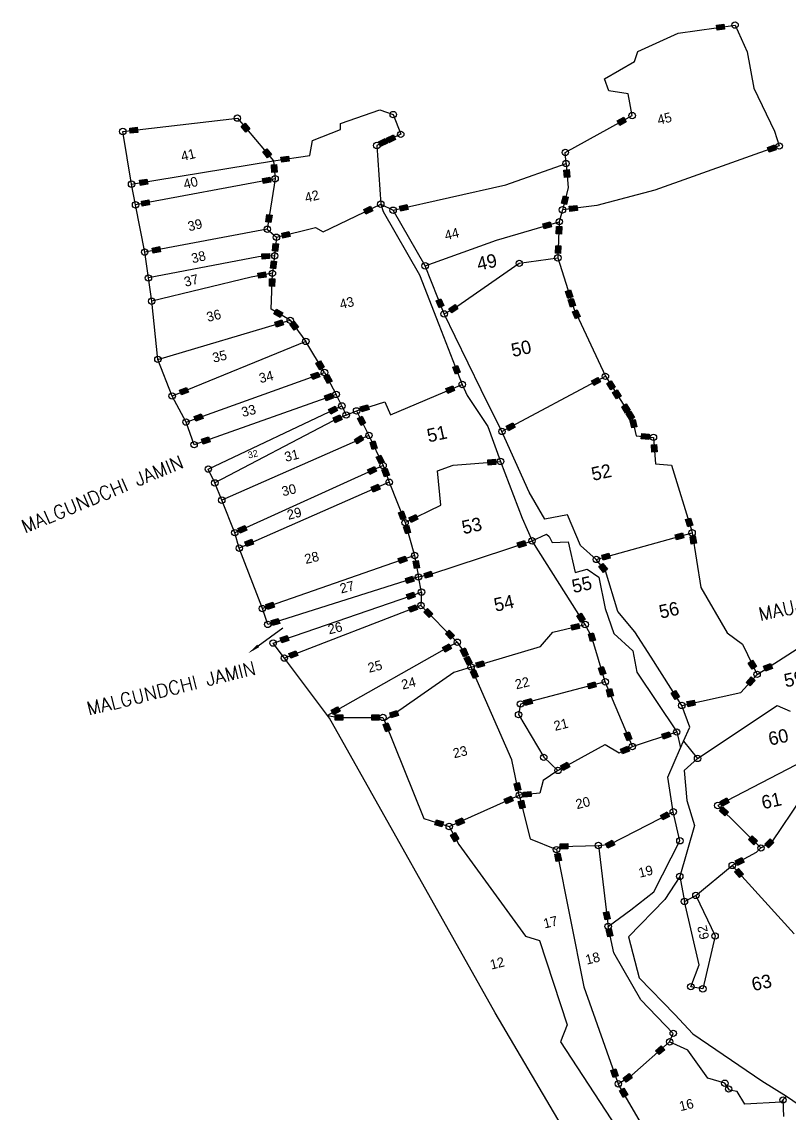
# Model space of a CAD drawing. Header units: metres. Extents: x 314810 to 316133, y 1897088 to 1898823.
# Drawn here: x 314810 to 315553, y 1897766 to 1898823 of the extents above; entities that cross this region are included whole.
import ezdxf

# ---------------------------------------------------------------- set-up
doc = ezdxf.new("R2010")
doc.units = ezdxf.units.M
for name, color, linetype in [('POLY_PARCEL', 6, 'Continuous'), ('POLY_ROAD', 30, 'Continuous'), ('TEXT_MAPOUT', 7, 'Continuous'), ('TEXT_PARCEL', 7, 'Continuous'), ('V_BOUND_LINE', 7, 'Continuous')]:
    doc.layers.add(name, color=color, linetype=linetype)
doc.styles.get("Standard").update_dxf_attribs({"font": 'simplex.shx'})
doc.styles.add('TEXT_MAP', font='KRDEV050.TTF')

msp = doc.modelspace()

# ---------------------------------------------------------------- hatches: boundary and pattern name
for points in [[(315490.3, 1898815.7), (315489.7, 1898820.6), (315482.5, 1898819.6), (315483.2, 1898814.7)], [(315395.2, 1898725.9), (315392.8, 1898730.3), (315386.4, 1898726.8), (315388.9, 1898722.4)], [(314922.4, 1898715.7), (314921.8, 1898720.7), (314914.6, 1898719.8), (314915.2, 1898714.8)], [(315027, 1898715.9), (315030.9, 1898719.1), (315026.2, 1898724.7), (315022.4, 1898721.4)], [(315164.1, 1898705.1), (315162, 1898709.6), (315155.4, 1898706.6), (315157.5, 1898702)], [(315171.9, 1898708.7), (315169.8, 1898713.2), (315163.2, 1898710.2), (315165.3, 1898705.6)], [(315048, 1898691.1), (315051.8, 1898694.4), (315047.2, 1898699.9), (315043.3, 1898696.7)], [(315540.3, 1898698.8), (315538.6, 1898703.5), (315531.8, 1898701.1), (315533.5, 1898696.4)], [(315056.7, 1898684.5), (315051.7, 1898684.1), (315052.3, 1898676.9), (315057.3, 1898677.3)], [(315068.9, 1898687.7), (315068.2, 1898692.7), (315061, 1898691.6), (315061.7, 1898686.7)], [(315335.5, 1898672), (315340.5, 1898672.4), (315339.9, 1898679.7), (315334.9, 1898679.2)], [(314932.1, 1898665.6), (314931.3, 1898670.5), (314924.1, 1898669.4), (314924.9, 1898664.4)], [(315051.1, 1898667.4), (315050.2, 1898672.4), (315043.1, 1898671), (315044, 1898666.1)], [(315339.1, 1898653), (315334.3, 1898654.2), (315332.5, 1898647.2), (315337.3, 1898645.9)], [(314933.9, 1898645.5), (314933, 1898650.5), (314925.9, 1898649.1), (314926.8, 1898644.2)], [(315149.8, 1898639.6), (315147.6, 1898644.2), (315141.1, 1898641), (315143.2, 1898636.5)], [(315184, 1898641), (315182.9, 1898645.9), (315175.8, 1898644.3), (315176.9, 1898639.4)], [(315347.9, 1898640), (315347.3, 1898645), (315340.1, 1898644.1), (315340.7, 1898639.1)], [(315046.3, 1898629), (315051.3, 1898628.3), (315052.4, 1898635.4), (315047.4, 1898636.2)], [(315322.9, 1898624.3), (315321.4, 1898629.1), (315314.5, 1898627.1), (315315.9, 1898622.3)], [(315332.7, 1898624.4), (315327.7, 1898624.6), (315327.4, 1898617.3), (315332.4, 1898617.1)], [(315070, 1898614.9), (315068.7, 1898619.8), (315061.7, 1898618), (315062.9, 1898613.1)], [(314944.5, 1898600.1), (314943.6, 1898605.1), (314936.5, 1898603.7), (314937.4, 1898598.8)], [(315052.8, 1898600.9), (315057.8, 1898600.4), (315058.5, 1898607.7), (315053.5, 1898608.1)], [(315332, 1898605.7), (315327, 1898605.9), (315326.7, 1898598.6), (315331.7, 1898598.4)], [(315050, 1898593.4), (315049.8, 1898598.4), (315042.5, 1898598), (315042.8, 1898593)], [(315050.8, 1898584.1), (315055.8, 1898583.5), (315056.7, 1898590.7), (315051.7, 1898591.3)], [(315046.6, 1898575.6), (315045.8, 1898580.5), (315038.6, 1898579.3), (315039.5, 1898574.4)], [(315055, 1898573.8), (315050, 1898574), (315049.8, 1898566.8), (315054.8, 1898566.6)], [(315338.7, 1898554.8), (315343.5, 1898556.3), (315341.3, 1898563.2), (315336.5, 1898561.7)], [(315214.1, 1898545.9), (315218.7, 1898547.9), (315215.8, 1898554.5), (315211.2, 1898552.5)], [(315232.3, 1898544.9), (315229.5, 1898549), (315223.5, 1898544.9), (315226.3, 1898540.8)], [(315343.9, 1898554.9), (315339.1, 1898553.4), (315341.3, 1898546.5), (315346.1, 1898548)], [(315060.3, 1898536.4), (315062.8, 1898540.8), (315056.6, 1898544.4), (315054, 1898540.1)], [(315346.2, 1898535.3), (315350.7, 1898537.4), (315347.7, 1898544), (315343.1, 1898541.8)], [(315063.6, 1898529.4), (315062, 1898534.1), (315055.2, 1898531.8), (315056.8, 1898527)], [(315073.9, 1898524.2), (315077.9, 1898527.2), (315073.6, 1898533), (315069.6, 1898530)], [(315098.5, 1898485.8), (315102.9, 1898488.3), (315099.3, 1898494.6), (315094.9, 1898492.1)], [(315098.5, 1898478.9), (315096.8, 1898483.6), (315090, 1898481.2), (315091.7, 1898476.4)], [(315230, 1898481.5), (315234.6, 1898483.4), (315232, 1898490.1), (315227.3, 1898488.3)], [(315106, 1898472.5), (315110.4, 1898474.9), (315107, 1898481.3), (315102.5, 1898478.9)], [(315370.2, 1898474.1), (315367.8, 1898478.5), (315361.4, 1898475.1), (315363.8, 1898470.6)], [(315380.3, 1898466.4), (315384.5, 1898469.1), (315380.6, 1898475.2), (315376.4, 1898472.6)], [(314971.4, 1898464.2), (314969.5, 1898468.8), (314962.8, 1898466.1), (314964.7, 1898461.4)], [(315111.6, 1898458.4), (315109.9, 1898463.1), (315103, 1898460.7), (315104.7, 1898455.9)], [(315229.1, 1898465.8), (315227.2, 1898470.4), (315220.5, 1898467.6), (315222.4, 1898462.9)], [(315385.9, 1898457.6), (315390.2, 1898460.3), (315386.3, 1898466.4), (315382, 1898463.7)], [(315146.3, 1898447.2), (315144.8, 1898452), (315137.8, 1898449.8), (315139.4, 1898445)], [(315394.6, 1898443.9), (315398.9, 1898446.6), (315395, 1898452.7), (315390.8, 1898450)], [(314977, 1898440.7), (314978.7, 1898436), (314985.6, 1898438.5), (314983.9, 1898443.2)], [(315115.8, 1898446.3), (315113.5, 1898450.7), (315107, 1898447.4), (315109.4, 1898442.9)], [(315120.1, 1898437.6), (315118.1, 1898442.2), (315111.5, 1898439.2), (315113.5, 1898434.6)], [(315139.7, 1898440.8), (315135.2, 1898438.5), (315138.5, 1898432), (315142.9, 1898434.3)], [(315399, 1898437), (315403.3, 1898439.7), (315399.4, 1898445.8), (315395.2, 1898443.1)], [(315287.6, 1898430.1), (315285.3, 1898434.5), (315278.9, 1898431.1), (315281.2, 1898426.7)], [(315400.5, 1898429.5), (315405.4, 1898430.7), (315403.7, 1898437.7), (315398.9, 1898436.5)], [(314992.6, 1898416.2), (314990.9, 1898420.9), (314984.1, 1898418.5), (314985.7, 1898413.7)], [(315140.9, 1898417.9), (315138.2, 1898422.1), (315132.1, 1898418.2), (315134.8, 1898414)], [(315417, 1898418.4), (315417.4, 1898423.4), (315410.2, 1898424), (315409.7, 1898419)], [(315149.4, 1898408.5), (315154.2, 1898409.9), (315152, 1898416.9), (315147.2, 1898415.4)], [(315420.1, 1898405.9), (315425.1, 1898406.3), (315424.5, 1898413.5), (315419.5, 1898413.1)], [(315156.3, 1898394.6), (315160.9, 1898396.7), (315157.8, 1898403.3), (315153.3, 1898401.2)], [(315268.9, 1898394.2), (315268.5, 1898399.2), (315261.3, 1898398.7), (315261.7, 1898393.6)], [(315153.5, 1898387.5), (315151.4, 1898392.1), (315144.8, 1898389.1), (315146.9, 1898384.5)], [(315161.2, 1898382), (315165.9, 1898383.7), (315163.4, 1898390.5), (315158.7, 1898388.8)], [(315157, 1898370.3), (315155, 1898374.9), (315148.4, 1898372), (315150.4, 1898367.4)], [(315177.4, 1898340.5), (315182, 1898342.3), (315179.4, 1898349.1), (315174.7, 1898347.3)], [(315184.9, 1898342.5), (315187.1, 1898337.9), (315193.6, 1898341.1), (315191.5, 1898345.6)], [(315028.1, 1898330.6), (315026, 1898335.2), (315019.4, 1898332.2), (315021.5, 1898327.6)], [(315181.7, 1898327), (315186.5, 1898328.4), (315184.4, 1898335.3), (315179.6, 1898333.9)], [(315454.7, 1898333.9), (315459.5, 1898335.4), (315457.4, 1898342.3), (315452.6, 1898340.8)], [(315450.8, 1898323), (315449.5, 1898327.9), (315442.5, 1898325.9), (315443.8, 1898321.1)], [(315458.1, 1898317), (315463.1, 1898317.8), (315461.9, 1898325), (315457, 1898324.2)], [(315034.5, 1898317.1), (315032.8, 1898321.8), (315026, 1898319.3), (315027.7, 1898314.6)], [(315298.2, 1898315.7), (315296.6, 1898320.4), (315289.7, 1898318.2), (315291.3, 1898313.4)], [(315183, 1898300.8), (315181.3, 1898305.5), (315174.5, 1898303.1), (315176.1, 1898298.4)], [(315379.7, 1898303.4), (315378.4, 1898308.2), (315371.4, 1898306.3), (315372.7, 1898301.5)], [(315190.1, 1898293.3), (315195.1, 1898294.2), (315193.8, 1898301.3), (315188.8, 1898300.4)], [(315372.5, 1898298.4), (315368.6, 1898295.2), (315373.2, 1898289.6), (315377.1, 1898292.7)], [(315189.8, 1898281.2), (315188.3, 1898286), (315181.4, 1898283.8), (315182.9, 1898279)], [(315207.8, 1898286), (315206.4, 1898290.8), (315199.5, 1898288.7), (315200.9, 1898283.9)], [(315190.9, 1898265.9), (315189.3, 1898270.6), (315182.5, 1898268.3), (315184.1, 1898263.5)], [(315054.9, 1898256.1), (315053.2, 1898260.9), (315046.4, 1898258.5), (315048, 1898253.7)], [(315193.1, 1898253.6), (315191.3, 1898258.3), (315184.5, 1898255.7), (315186.3, 1898251)], [(315204.5, 1898246), (315208, 1898249.6), (315202.9, 1898254.7), (315199.4, 1898251.2)], [(315059.8, 1898240.3), (315058.3, 1898245.1), (315051.4, 1898242.9), (315052.9, 1898238.1)], [(315341.8, 1898238.6), (315343, 1898233.7), (315350.1, 1898235.4), (315348.9, 1898240.3)], [(315351.1, 1898241.3), (315355.3, 1898244), (315351.4, 1898250.1), (315347.2, 1898247.5)], [(315225.2, 1898225), (315228.8, 1898228.6), (315223.7, 1898233.7), (315220.1, 1898230.2)], [(315360.6, 1898222.7), (315365.4, 1898224.1), (315363.3, 1898231.1), (315358.5, 1898229.7)], [(315068.7, 1898223.8), (315067, 1898228.6), (315060.2, 1898226.2), (315061.8, 1898221.5)], [(315226.2, 1898216), (315223.7, 1898220.4), (315217.4, 1898216.8), (315219.9, 1898212.4)], [(315077.3, 1898209.1), (315075.5, 1898213.7), (315068.7, 1898211.1), (315070.5, 1898206.5)], [(315237.7, 1898207.8), (315242.2, 1898209.9), (315239.2, 1898216.5), (315234.6, 1898214.4)], [(315241.4, 1898199.9), (315245.9, 1898202), (315242.8, 1898208.6), (315238.3, 1898206.5)], [(315258, 1898199.2), (315256.6, 1898204.1), (315249.6, 1898202), (315251.1, 1898197.2)], [(315370.6, 1898190), (315375.3, 1898191.7), (315372.9, 1898198.6), (315368.2, 1898196.9)], [(315517.2, 1898195.8), (315521.4, 1898198.5), (315517.5, 1898204.6), (315513.2, 1898201.9)], [(315536.7, 1898196.7), (315534.9, 1898201.4), (315528.1, 1898198.7), (315530, 1898194)], [(315247.2, 1898186.9), (315251.8, 1898188.9), (315248.9, 1898195.5), (315244.3, 1898193.5)], [(315520, 1898185.1), (315516.2, 1898188.5), (315511.4, 1898183.1), (315515.1, 1898179.7)], [(315357.9, 1898181.8), (315359.1, 1898176.9), (315366.2, 1898178.8), (315364.9, 1898183.6)], [(315381, 1898177.1), (315376.1, 1898175.9), (315377.8, 1898168.9), (315382.7, 1898170)], [(315296.1, 1898165.6), (315297.4, 1898160.8), (315304.4, 1898162.6), (315303.1, 1898167.5)], [(315442.4, 1898166.5), (315446.6, 1898169.2), (315442.7, 1898175.3), (315438.5, 1898172.6)], [(315453.9, 1898164.5), (315455, 1898159.6), (315462, 1898161.1), (315461, 1898166)], [(315118.3, 1898155.2), (315115.8, 1898159.6), (315109.5, 1898156.1), (315111.9, 1898151.7)], [(315166.4, 1898153.8), (315167.8, 1898148.9), (315174.7, 1898151), (315173.3, 1898155.8)], [(315120.8, 1898146.7), (315120.8, 1898151.7), (315113.5, 1898151.7), (315113.5, 1898146.7)], [(315156, 1898146.7), (315156, 1898151.7), (315148.8, 1898151.7), (315148.8, 1898146.7)], [(315162.6, 1898135.4), (315167.2, 1898137.3), (315164.5, 1898144), (315159.8, 1898142.2)], [(315396, 1898126.7), (315400.6, 1898128.6), (315397.9, 1898135.3), (315393.3, 1898133.5)], [(315438.2, 1898130.6), (315436.6, 1898135.3), (315429.7, 1898133.1), (315431.3, 1898128.3)], [(315398.4, 1898116.6), (315396.5, 1898121.3), (315389.7, 1898118.5), (315391.6, 1898113.9)], [(315340.5, 1898101.4), (315338.1, 1898105.8), (315331.7, 1898102.3), (315334.2, 1898097.9)], [(315288.4, 1898078), (315293.3, 1898079.1), (315291.7, 1898086.1), (315286.8, 1898085)], [(315285.8, 1898068.6), (315283.7, 1898073.1), (315277.1, 1898070.2), (315279.1, 1898065.6)], [(315303.3, 1898072.6), (315302.8, 1898077.6), (315295.6, 1898076.9), (315296.1, 1898071.9)], [(315494.8, 1898066.8), (315492.5, 1898071.2), (315486.1, 1898067.9), (315488.4, 1898063.4)], [(315292.4, 1898060.8), (315297.3, 1898062), (315295.6, 1898069), (315290.7, 1898067.8)], [(315490.5, 1898053.8), (315494, 1898057.4), (315488.8, 1898062.5), (315485.3, 1898058.9)], [(315216.8, 1898043.2), (315218.3, 1898048), (315211.4, 1898050.1), (315209.9, 1898045.3)], [(315238.5, 1898047.3), (315236.4, 1898051.9), (315229.8, 1898049), (315231.9, 1898044.4)], [(315437.2, 1898053.3), (315434.9, 1898057.7), (315428.4, 1898054.4), (315430.7, 1898049.9)], [(315229, 1898028.9), (315233.3, 1898031.6), (315229.5, 1898037.8), (315225.2, 1898035.1)], [(315384, 1898025.8), (315381.7, 1898030.3), (315375.2, 1898026.9), (315377.5, 1898022.5)], [(315518.8, 1898026), (315522.3, 1898029.6), (315517.1, 1898034.7), (315513.6, 1898031.1)], [(315538, 1898028.2), (315534.4, 1898031.7), (315529.3, 1898026.5), (315532.9, 1898023)], [(315338.7, 1898022), (315338.6, 1898027), (315331.3, 1898026.8), (315331.5, 1898021.8)], [(315327.4, 1898009.8), (315332.4, 1898010.7), (315331, 1898017.8), (315326, 1898016.9)], [(315509.2, 1898009.2), (315506.9, 1898013.6), (315500.5, 1898010.2), (315502.8, 1898005.7)], [(315504.9, 1897994.2), (315508.7, 1897997.6), (315503.8, 1898003), (315500.1, 1897999.6)], [(315374.8, 1897953.1), (315379.7, 1897954.2), (315378.1, 1897961.2), (315373.2, 1897960.2)], [(315377.4, 1897936.7), (315382.3, 1897937.8), (315380.7, 1897944.9), (315375.8, 1897943.8)], [(315423.6, 1897826.5), (315427, 1897822.7), (315432.4, 1897827.5), (315429.1, 1897831.3)], [(315382.6, 1897800.6), (315387.3, 1897802.2), (315385.1, 1897809.1), (315380.3, 1897807.5)], [(315400.9, 1897800.4), (315397.9, 1897804.4), (315392.1, 1897800), (315395.2, 1897796)], [(315392.9, 1897790.1), (315388.6, 1897787.6), (315392.2, 1897781.3), (315396.6, 1897783.8)]]:
    msp.add_hatch(color=256).paths.add_polyline_path(points)

# ---------------------------------------------------------------- linework, layer by layer
msp.add_line((315039, 1898218.4), (315062.8, 1898236))
for points in [[(315482.5, 1898819.6), (315489.7, 1898820.6), (315490.3, 1898815.7), (315483.2, 1898814.7)], [(315386.4, 1898726.8), (315392.8, 1898730.3), (315395.2, 1898725.9), (315388.9, 1898722.4)], [(314914.6, 1898719.8), (314921.8, 1898720.7), (314922.4, 1898715.7), (314915.2, 1898714.8)], [(315026.2, 1898724.7), (315030.9, 1898719.1), (315027, 1898715.9), (315022.4, 1898721.4)], [(315155.4, 1898706.6), (315162, 1898709.6), (315164.1, 1898705.1), (315157.5, 1898702)], [(315163.2, 1898710.2), (315169.8, 1898713.2), (315171.9, 1898708.7), (315165.3, 1898705.6)], [(315047.2, 1898699.9), (315051.8, 1898694.4), (315048, 1898691.1), (315043.3, 1898696.7)], [(315531.8, 1898701.1), (315538.6, 1898703.5), (315540.3, 1898698.8), (315533.5, 1898696.4)], [(315052.3, 1898676.9), (315051.7, 1898684.1), (315056.7, 1898684.5), (315057.3, 1898677.3)], [(315061, 1898691.6), (315068.2, 1898692.7), (315068.9, 1898687.7), (315061.7, 1898686.7)], [(315339.9, 1898679.7), (315340.5, 1898672.4), (315335.5, 1898672), (315334.9, 1898679.2)], [(314924.1, 1898669.4), (314931.3, 1898670.5), (314932.1, 1898665.6), (314924.9, 1898664.4)], [(315043.1, 1898671), (315050.2, 1898672.4), (315051.1, 1898667.4), (315044, 1898666.1)], [(315332.5, 1898647.2), (315334.3, 1898654.2), (315339.1, 1898653), (315337.3, 1898645.9)], [(314925.9, 1898649.1), (314933, 1898650.5), (314933.9, 1898645.5), (314926.8, 1898644.2)], [(315141.1, 1898641), (315147.6, 1898644.2), (315149.8, 1898639.6), (315143.2, 1898636.5)], [(315175.8, 1898644.3), (315182.9, 1898645.9), (315184, 1898641), (315176.9, 1898639.4)], [(315340.1, 1898644.1), (315347.3, 1898645), (315347.9, 1898640), (315340.7, 1898639.1)], [(315052.4, 1898635.4), (315051.3, 1898628.3), (315046.3, 1898629), (315047.4, 1898636.2)], [(315314.5, 1898627.1), (315321.4, 1898629.1), (315322.9, 1898624.3), (315315.9, 1898622.3)], [(315327.4, 1898617.3), (315327.7, 1898624.6), (315332.7, 1898624.4), (315332.4, 1898617.1)], [(315061.7, 1898618), (315068.7, 1898619.8), (315070, 1898614.9), (315062.9, 1898613.1)], [(314936.5, 1898603.7), (314943.6, 1898605.1), (314944.5, 1898600.1), (314937.4, 1898598.8)], [(315058.5, 1898607.7), (315057.8, 1898600.4), (315052.8, 1898600.9), (315053.5, 1898608.1)], [(315326.7, 1898598.6), (315327, 1898605.9), (315332, 1898605.7), (315331.7, 1898598.4)], [(315042.5, 1898598), (315049.8, 1898598.4), (315050, 1898593.4), (315042.8, 1898593)], [(315056.7, 1898590.7), (315055.8, 1898583.5), (315050.8, 1898584.1), (315051.7, 1898591.3)], [(315038.6, 1898579.3), (315045.8, 1898580.5), (315046.6, 1898575.6), (315039.5, 1898574.4)], [(315049.8, 1898566.8), (315050, 1898574), (315055, 1898573.8), (315054.8, 1898566.6)], [(315341.3, 1898563.2), (315343.5, 1898556.3), (315338.7, 1898554.8), (315336.5, 1898561.7)], [(315215.8, 1898554.5), (315218.7, 1898547.9), (315214.1, 1898545.9), (315211.2, 1898552.5)], [(315223.5, 1898544.9), (315229.5, 1898549), (315232.3, 1898544.9), (315226.3, 1898540.8)], [(315341.3, 1898546.5), (315339.1, 1898553.4), (315343.9, 1898554.9), (315346.1, 1898548)], [(315056.6, 1898544.4), (315062.8, 1898540.8), (315060.3, 1898536.4), (315054, 1898540.1)], [(315347.7, 1898544), (315350.7, 1898537.4), (315346.2, 1898535.3), (315343.1, 1898541.8)], [(315055.2, 1898531.8), (315062, 1898534.1), (315063.6, 1898529.4), (315056.8, 1898527)], [(315073.6, 1898533), (315077.9, 1898527.2), (315073.9, 1898524.2), (315069.6, 1898530)], [(315099.3, 1898494.6), (315102.9, 1898488.3), (315098.5, 1898485.8), (315094.9, 1898492.1)], [(315090, 1898481.2), (315096.8, 1898483.6), (315098.5, 1898478.9), (315091.7, 1898476.4)], [(315232, 1898490.1), (315234.6, 1898483.4), (315230, 1898481.5), (315227.3, 1898488.3)], [(315107, 1898481.3), (315110.4, 1898474.9), (315106, 1898472.5), (315102.5, 1898478.9)], [(315361.4, 1898475.1), (315367.8, 1898478.5), (315370.2, 1898474.1), (315363.8, 1898470.6)], [(315380.6, 1898475.2), (315384.5, 1898469.1), (315380.3, 1898466.4), (315376.4, 1898472.6)], [(314962.8, 1898466.1), (314969.5, 1898468.8), (314971.4, 1898464.2), (314964.7, 1898461.4)], [(315103, 1898460.7), (315109.9, 1898463.1), (315111.6, 1898458.4), (315104.7, 1898455.9)], [(315220.5, 1898467.6), (315227.2, 1898470.4), (315229.1, 1898465.8), (315222.4, 1898462.9)], [(315386.3, 1898466.4), (315390.2, 1898460.3), (315385.9, 1898457.6), (315382, 1898463.7)], [(315137.8, 1898449.8), (315144.8, 1898452), (315146.3, 1898447.2), (315139.4, 1898445)], [(315395, 1898452.7), (315398.9, 1898446.6), (315394.6, 1898443.9), (315390.8, 1898450)], [(314985.6, 1898438.5), (314978.7, 1898436), (314977, 1898440.7), (314983.9, 1898443.2)], [(315107, 1898447.4), (315113.5, 1898450.7), (315115.8, 1898446.3), (315109.4, 1898442.9)], [(315111.5, 1898439.2), (315118.1, 1898442.2), (315120.1, 1898437.6), (315113.5, 1898434.6)], [(315138.5, 1898432), (315135.2, 1898438.5), (315139.7, 1898440.8), (315142.9, 1898434.3)], [(315399.4, 1898445.8), (315403.3, 1898439.7), (315399, 1898437), (315395.2, 1898443.1)], [(315278.9, 1898431.1), (315285.3, 1898434.5), (315287.6, 1898430.1), (315281.2, 1898426.7)], [(315403.7, 1898437.7), (315405.4, 1898430.7), (315400.5, 1898429.5), (315398.9, 1898436.5)], [(314984.1, 1898418.5), (314990.9, 1898420.9), (314992.6, 1898416.2), (314985.7, 1898413.7)], [(315132.1, 1898418.2), (315138.2, 1898422.1), (315140.9, 1898417.9), (315134.8, 1898414)], [(315410.2, 1898424), (315417.4, 1898423.4), (315417, 1898418.4), (315409.7, 1898419)], [(315152, 1898416.9), (315154.2, 1898409.9), (315149.4, 1898408.5), (315147.2, 1898415.4)], [(315424.5, 1898413.5), (315425.1, 1898406.3), (315420.1, 1898405.9), (315419.5, 1898413.1)], [(315157.8, 1898403.3), (315160.9, 1898396.7), (315156.3, 1898394.6), (315153.3, 1898401.2)], [(315261.3, 1898398.7), (315268.5, 1898399.2), (315268.9, 1898394.2), (315261.7, 1898393.6)], [(315144.8, 1898389.1), (315151.4, 1898392.1), (315153.5, 1898387.5), (315146.9, 1898384.5)], [(315163.4, 1898390.5), (315165.9, 1898383.7), (315161.2, 1898382), (315158.7, 1898388.8)], [(315148.4, 1898372), (315155, 1898374.9), (315157, 1898370.3), (315150.4, 1898367.4)], [(315179.4, 1898349.1), (315182, 1898342.3), (315177.4, 1898340.5), (315174.7, 1898347.3)], [(315193.6, 1898341.1), (315187.1, 1898337.9), (315184.9, 1898342.5), (315191.5, 1898345.6)], [(315019.4, 1898332.2), (315026, 1898335.2), (315028.1, 1898330.6), (315021.5, 1898327.6)], [(315184.4, 1898335.3), (315186.5, 1898328.4), (315181.7, 1898327), (315179.6, 1898333.9)], [(315457.4, 1898342.3), (315459.5, 1898335.4), (315454.7, 1898333.9), (315452.6, 1898340.8)], [(315442.5, 1898325.9), (315449.5, 1898327.9), (315450.8, 1898323), (315443.8, 1898321.1)], [(315461.9, 1898325), (315463.1, 1898317.8), (315458.1, 1898317), (315457, 1898324.2)], [(315026, 1898319.3), (315032.8, 1898321.8), (315034.5, 1898317.1), (315027.7, 1898314.6)], [(315289.7, 1898318.2), (315296.6, 1898320.4), (315298.2, 1898315.7), (315291.3, 1898313.4)], [(315174.5, 1898303.1), (315181.3, 1898305.5), (315183, 1898300.8), (315176.1, 1898298.4)], [(315371.4, 1898306.3), (315378.4, 1898308.2), (315379.7, 1898303.4), (315372.7, 1898301.5)], [(315193.8, 1898301.3), (315195.1, 1898294.2), (315190.1, 1898293.3), (315188.8, 1898300.4)], [(315373.2, 1898289.6), (315368.6, 1898295.2), (315372.5, 1898298.4), (315377.1, 1898292.7)], [(315181.4, 1898283.8), (315188.3, 1898286), (315189.8, 1898281.2), (315182.9, 1898279)], [(315199.5, 1898288.7), (315206.4, 1898290.8), (315207.8, 1898286), (315200.9, 1898283.9)], [(315182.5, 1898268.3), (315189.3, 1898270.6), (315190.9, 1898265.9), (315184.1, 1898263.5)], [(315046.4, 1898258.5), (315053.2, 1898260.9), (315054.9, 1898256.1), (315048, 1898253.7)], [(315184.5, 1898255.7), (315191.3, 1898258.3), (315193.1, 1898253.6), (315186.3, 1898251)], [(315202.9, 1898254.7), (315208, 1898249.6), (315204.5, 1898246), (315199.4, 1898251.2)], [(315051.4, 1898242.9), (315058.3, 1898245.1), (315059.8, 1898240.3), (315052.9, 1898238.1)], [(315350.1, 1898235.4), (315343, 1898233.7), (315341.8, 1898238.6), (315348.9, 1898240.3)], [(315351.4, 1898250.1), (315355.3, 1898244), (315351.1, 1898241.3), (315347.2, 1898247.5)], [(315223.7, 1898233.7), (315228.8, 1898228.6), (315225.2, 1898225), (315220.1, 1898230.2)], [(315363.3, 1898231.1), (315365.4, 1898224.1), (315360.6, 1898222.7), (315358.5, 1898229.7)], [(315060.2, 1898226.2), (315067, 1898228.6), (315068.7, 1898223.8), (315061.8, 1898221.5)], [(315217.4, 1898216.8), (315223.7, 1898220.4), (315226.2, 1898216), (315219.9, 1898212.4)], [(315068.7, 1898211.1), (315075.5, 1898213.7), (315077.3, 1898209.1), (315070.5, 1898206.5)], [(315239.2, 1898216.5), (315242.2, 1898209.9), (315237.7, 1898207.8), (315234.6, 1898214.4)], [(315242.8, 1898208.6), (315245.9, 1898202), (315241.4, 1898199.9), (315238.3, 1898206.5)], [(315249.6, 1898202), (315256.6, 1898204.1), (315258, 1898199.2), (315251.1, 1898197.2)], [(315372.9, 1898198.6), (315375.3, 1898191.7), (315370.6, 1898190), (315368.2, 1898196.9)], [(315517.5, 1898204.6), (315521.4, 1898198.5), (315517.2, 1898195.8), (315513.2, 1898201.9)], [(315528.1, 1898198.7), (315534.9, 1898201.4), (315536.7, 1898196.7), (315530, 1898194)], [(315248.9, 1898195.5), (315251.8, 1898188.9), (315247.2, 1898186.9), (315244.3, 1898193.5)], [(315511.4, 1898183.1), (315516.2, 1898188.5), (315520, 1898185.1), (315515.1, 1898179.7)], [(315366.2, 1898178.8), (315359.1, 1898176.9), (315357.9, 1898181.8), (315364.9, 1898183.6)], [(315377.8, 1898168.9), (315376.1, 1898175.9), (315381, 1898177.1), (315382.7, 1898170)], [(315304.4, 1898162.6), (315297.4, 1898160.8), (315296.1, 1898165.6), (315303.1, 1898167.5)], [(315442.7, 1898175.3), (315446.6, 1898169.2), (315442.4, 1898166.5), (315438.5, 1898172.6)], [(315462, 1898161.1), (315455, 1898159.6), (315453.9, 1898164.5), (315461, 1898166)], [(315109.5, 1898156.1), (315115.8, 1898159.6), (315118.3, 1898155.2), (315111.9, 1898151.7)], [(315174.7, 1898151), (315167.8, 1898148.9), (315166.4, 1898153.8), (315173.3, 1898155.8)], [(315113.5, 1898151.7), (315120.8, 1898151.7), (315120.8, 1898146.7), (315113.5, 1898146.7)], [(315148.8, 1898151.7), (315156, 1898151.7), (315156, 1898146.7), (315148.8, 1898146.7)], [(315164.5, 1898144), (315167.2, 1898137.3), (315162.6, 1898135.4), (315159.8, 1898142.2)], [(315397.9, 1898135.3), (315400.6, 1898128.6), (315396, 1898126.7), (315393.3, 1898133.5)], [(315429.7, 1898133.1), (315436.6, 1898135.3), (315438.2, 1898130.6), (315431.3, 1898128.3)], [(315389.7, 1898118.5), (315396.5, 1898121.3), (315398.4, 1898116.6), (315391.6, 1898113.9)], [(315331.7, 1898102.3), (315338.1, 1898105.8), (315340.5, 1898101.4), (315334.2, 1898097.9)], [(315291.7, 1898086.1), (315293.3, 1898079.1), (315288.4, 1898078), (315286.8, 1898085)], [(315277.1, 1898070.2), (315283.7, 1898073.1), (315285.8, 1898068.6), (315279.1, 1898065.6)], [(315295.6, 1898076.9), (315302.8, 1898077.6), (315303.3, 1898072.6), (315296.1, 1898071.9)], [(315486.1, 1898067.9), (315492.5, 1898071.2), (315494.8, 1898066.8), (315488.4, 1898063.4)], [(315295.6, 1898069), (315297.3, 1898062), (315292.4, 1898060.8), (315290.7, 1898067.8)], [(315488.8, 1898062.5), (315494, 1898057.4), (315490.5, 1898053.8), (315485.3, 1898058.9)], [(315211.4, 1898050.1), (315218.3, 1898048), (315216.8, 1898043.2), (315209.9, 1898045.3)], [(315229.8, 1898049), (315236.4, 1898051.9), (315238.5, 1898047.3), (315231.9, 1898044.4)], [(315428.4, 1898054.4), (315434.9, 1898057.7), (315437.2, 1898053.3), (315430.7, 1898049.9)], [(315229.5, 1898037.8), (315233.3, 1898031.6), (315229, 1898028.9), (315225.2, 1898035.1)], [(315375.2, 1898026.9), (315381.7, 1898030.3), (315384, 1898025.8), (315377.5, 1898022.5)], [(315517.1, 1898034.7), (315522.3, 1898029.6), (315518.8, 1898026), (315513.6, 1898031.1)], [(315529.3, 1898026.5), (315534.4, 1898031.7), (315538, 1898028.2), (315532.9, 1898023)], [(315331.3, 1898026.8), (315338.6, 1898027), (315338.7, 1898022), (315331.5, 1898021.8)], [(315331, 1898017.8), (315332.4, 1898010.7), (315327.4, 1898009.8), (315326, 1898016.9)], [(315500.5, 1898010.2), (315506.9, 1898013.6), (315509.2, 1898009.2), (315502.8, 1898005.7)], [(315503.8, 1898003), (315508.7, 1897997.6), (315504.9, 1897994.2), (315500.1, 1897999.6)], [(315378.1, 1897961.2), (315379.7, 1897954.2), (315374.8, 1897953.1), (315373.2, 1897960.2)], [(315380.7, 1897944.9), (315382.3, 1897937.8), (315377.4, 1897936.7), (315375.8, 1897943.8)], [(315432.4, 1897827.5), (315427, 1897822.7), (315423.6, 1897826.5), (315429.1, 1897831.3)], [(315385.1, 1897809.1), (315387.3, 1897802.2), (315382.6, 1897800.6), (315380.3, 1897807.5)], [(315392.1, 1897800), (315397.9, 1897804.4), (315400.9, 1897800.4), (315395.2, 1897796)], [(315392.2, 1897781.3), (315388.6, 1897787.6), (315392.9, 1897790.1), (315396.6, 1897783.8)]]:
    msp.add_lwpolyline(points, close=True)
for centre in [(315500.5, 1898819.6), (315018.8, 1898729.5), (315169.7, 1898732.9), (315400.9, 1898731.9), (314907.9, 1898716.5), (315176.9, 1898713.8), (315153.8, 1898703), (315543.3, 1898702.5), (315336.2, 1898696.3), (315336.9, 1898685.5), (315055.3, 1898670.8), (314916.4, 1898665.6), (314920.3, 1898645.5), (315157.6, 1898646.2), (315169.5, 1898640.3), (315333.4, 1898640.7), (315330.4, 1898629.2), (315047.8, 1898621.9), (315056.6, 1898614.1), (314929.1, 1898599.8), (315054.9, 1898596.1), (315200.6, 1898586.5), (315291.7, 1898588.9), (315329, 1898594.2), (315052.7, 1898579.2), (314932.7, 1898574.7), (314935.9, 1898552.2), (315070, 1898533.7), (315219, 1898539.9), (315085.1, 1898513.3), (314941.9, 1898495.9), (315103.1, 1898483.2), (315236.5, 1898471.6), (315375, 1898479.5), (314955.7, 1898460.4), (315114.4, 1898462), (315119.9, 1898450.8), (315124.1, 1898442), (315134.2, 1898446), (314969.1, 1898435.2), (315146.2, 1898422.3), (315274.9, 1898426.1), (315421.5, 1898420.4), (314976.9, 1898413.3), (315273.5, 1898397.1), (314990.7, 1898389.7), (315159.8, 1898393.1), (314997, 1898376.3), (315165.8, 1898376.9), (315003.7, 1898359.6), (315181.1, 1898337.8), (315016.3, 1898328.1), (315458.9, 1898327.9), (315020.7, 1898313.1), (315304, 1898320.2), (315190.4, 1898306), (315366.2, 1898302.2), (315194.1, 1898285.2), (315197, 1898270.6), (315043, 1898254.6), (315196.5, 1898257.6), (315048.2, 1898239.3), (315355.4, 1898239.2), (315053.4, 1898221.2), (315231.7, 1898222), (315064.3, 1898206.7), (315245, 1898198), (315521.8, 1898190.9), (315374.9, 1898183.7), (315292.8, 1898162.2), (315448.9, 1898160.8), (315159.7, 1898149.2), (315291, 1898151.9), (315444, 1898135.1), (315401.1, 1898121), (315315.3, 1898110.6), (315464.2, 1898109.5), (315329.1, 1898097.9), (315291.7, 1898074), (315440.7, 1898057.9), (315483.8, 1898063.9), (315223.9, 1898043.6), (315447.1, 1898029.8), (315327.7, 1898021.2), (315368.2, 1898025.2), (315525.6, 1898022.8), (315497.8, 1898005.9), (315447, 1897995.3), (315462.6, 1897976.9), (315451.5, 1897971.1), (315377.7, 1897946.9), (315481.2, 1897937.6), (315457.7, 1897888.5), (315469.3, 1897886.4), (315440.7, 1897843.3), (315437.2, 1897835.1), (315387.5, 1897794.4), (315490.6, 1897795), (315494.3, 1897789.4), (315546.9, 1897778.8)]:
    msp.add_circle(centre, 3.11)
msp.add_solid([(315039.9, 1898217.2), (315029.3, 1898211.3), (315038.1, 1898219.7)])
at = {"layer": 'POLY_PARCEL'}
for p, q in [((314916.4, 1898665.6), (315053.9, 1898688)), ((315053.9, 1898688), (315055.3, 1898670.8)), ((315336.9, 1898685.5), (315338.9, 1898662.1)), ((315055.3, 1898670.8), (314920.3, 1898645.5)), ((315055.3, 1898670.8), (315047.8, 1898621.9)), ((315338.9, 1898662.1), (315333.4, 1898640.7)), ((315102, 1898619.5), (315157.6, 1898646.2)), ((315047.8, 1898621.9), (314929.1, 1898599.8)), ((315047.8, 1898621.9), (315056.6, 1898614.1)), ((315056.6, 1898614.1), (315094.5, 1898623.7)), ((315094.5, 1898623.7), (315102, 1898619.5)), ((315269.7, 1898611.3), (315330.4, 1898629.2)), ((315056.6, 1898614.1), (315054.9, 1898596.1)), ((315200.6, 1898586.5), (315269.7, 1898611.3)), ((315039.2, 1898595.3), (314932.7, 1898574.7)), ((315054.9, 1898596.1), (315039.2, 1898595.3)), ((315054.9, 1898596.1), (315052.7, 1898579.2)), ((315227.9, 1898544.9), (315291.7, 1898588.9)), ((315291.7, 1898588.9), (315329, 1898594.2)), ((315052.7, 1898579.2), (315032.1, 1898575.6)), ((315051.5, 1898544.4), (315052.7, 1898579.2)), ((315032.1, 1898575.6), (314935.9, 1898552.2)), ((315070, 1898533.7), (315051.5, 1898544.4)), ((315219, 1898539.9), (315227.9, 1898544.9)), ((314941.9, 1898495.9), (315070, 1898533.7)), ((315070, 1898533.7), (315085.1, 1898513.3)), ((315085.1, 1898513.3), (314955.7, 1898460.4)), ((315103.1, 1898483.2), (315085.1, 1898513.3)), ((314969.1, 1898435.2), (315103.1, 1898483.2)), ((315103.1, 1898483.2), (315114.4, 1898462)), ((315274.9, 1898426.1), (315375, 1898479.5)), ((315167, 1898442.2), (315236.5, 1898471.6)), ((315134.2, 1898446), (315161.5, 1898454.7)), ((315161.5, 1898454.7), (315167, 1898442.2)), ((315124.1, 1898442), (315111.4, 1898436.4)), ((315119.9, 1898450.8), (315124.1, 1898442)), ((315124.1, 1898442), (315134.2, 1898446)), ((315134.2, 1898446), (315146.2, 1898422.3)), ((315111.4, 1898436.4), (314997, 1898376.3)), ((315146.2, 1898422.3), (315003.7, 1898359.6)), ((315146.2, 1898422.3), (315159.8, 1898393.1)), ((315159.8, 1898393.1), (315016.3, 1898328.1)), ((315159.8, 1898393.1), (315165.8, 1898376.9)), ((315212.5, 1898387.9), (315227.7, 1898393.6)), ((315215.8, 1898354.6), (315212.5, 1898387.9)), ((315227.7, 1898393.6), (315273.5, 1898397.1)), ((315165.8, 1898376.9), (315020.7, 1898313.1)), ((315165.8, 1898376.9), (315181.1, 1898337.8)), ((315181.1, 1898337.8), (315215.8, 1898354.6)), ((315181.1, 1898337.8), (315190.4, 1898306)), ((315366.2, 1898302.2), (315458.9, 1898327.9)), ((315206.2, 1898287.9), (315304, 1898320.2)), ((315355.4, 1898239.2), (315304, 1898320.2)), ((315190.4, 1898306), (315043, 1898254.6)), ((315190.4, 1898306), (315194.1, 1898285.2)), ((315194.1, 1898285.2), (315206.2, 1898287.9)), ((315197, 1898270.6), (315196.5, 1898257.6)), ((315196.5, 1898257.6), (315064.3, 1898206.7)), ((315196.5, 1898257.6), (315231.7, 1898222)), ((315312.3, 1898217.8), (315324.1, 1898231.9)), ((315324.1, 1898231.9), (315355.4, 1898239.2)), ((315362, 1898226.9), (315355.4, 1898239.2)), ((315231.7, 1898222), (315105.9, 1898151.2)), ((315231.7, 1898222), (315238.4, 1898212.2)), ((315374.9, 1898183.7), (315362, 1898226.9)), ((315238.4, 1898212.2), (315245, 1898198)), ((315245, 1898198), (315312.3, 1898217.8)), ((315245, 1898198), (315228.4, 1898192.6)), ((315284.5, 1898108.3), (315245, 1898198)), ((315228.4, 1898192.6), (315161.1, 1898145.8)), ((315506.1, 1898173.4), (315521.8, 1898190.9)), ((315374.9, 1898183.7), (315292.8, 1898162.2)), ((315401.1, 1898121), (315374.9, 1898183.7)), ((315448.9, 1898160.8), (315506.1, 1898173.4)), ((315292.8, 1898162.2), (315291, 1898151.9)), ((315464.2, 1898109.5), (315541.1, 1898160.9)), ((315541.1, 1898160.9), (315553.9, 1898155.4)), ((315105.9, 1898151.2), (315117.1, 1898149.2)), ((315117.1, 1898149.2), (315159.7, 1898149.2)), ((315159.7, 1898149.2), (315161.1, 1898145.8)), ((315161.1, 1898145.8), (315199.2, 1898051.3)), ((315291, 1898151.9), (315315.3, 1898110.6)), ((315401.1, 1898121), (315444, 1898135.1)), ((315329.1, 1898097.9), (315374.9, 1898123.1)), ((315374.9, 1898123.1), (315388.3, 1898114.8)), ((315388.3, 1898114.8), (315401.1, 1898121)), ((315291.7, 1898074), (315284.5, 1898108.3)), ((315315.3, 1898110.6), (315329.1, 1898097.9)), ((315567.6, 1898107.5), (315483.8, 1898063.9)), ((315329.1, 1898097.9), (315314.9, 1898088.2)), ((315314.9, 1898088.2), (315311.5, 1898075.9)), ((315223.9, 1898043.6), (315291.7, 1898074)), ((315311.5, 1898075.9), (315291.7, 1898074)), ((315291.7, 1898074), (315302.2, 1898031.6)), ((315536.5, 1898028.9), (315565.1, 1898071.5)), ((315483.8, 1898063.9), (315525.6, 1898022.8)), ((315199.2, 1898051.3), (315223.9, 1898043.6)), ((315379.6, 1898026.4), (315440.7, 1898057.9)), ((315223.9, 1898043.6), (315233, 1898026.3)), ((315302.2, 1898031.6), (315327.7, 1898021.2)), ((315525.6, 1898022.8), (315536.5, 1898028.9)), ((315233, 1898026.3), (315297.8, 1897937.3)), ((315327.7, 1898021.2), (315330.8, 1898024.3)), ((315327.7, 1898021.2), (315354.1, 1897888.5)), ((315330.8, 1898024.3), (315368.2, 1898025.2)), ((315368.2, 1898025.2), (315379.6, 1898026.4)), ((315368.2, 1898025.2), (315377.7, 1897946.9)), ((315520.9, 1898018.3), (315497.8, 1898005.9)), ((315525.6, 1898022.8), (315520.9, 1898018.3)), ((315462.6, 1897976.9), (315497.8, 1898005.9)), ((315497.8, 1898005.9), (315557.7, 1897939.8)), ((315447, 1897995.3), (315451.5, 1897971.1)), ((315451.5, 1897971.1), (315462.6, 1897976.9)), ((315462.6, 1897976.9), (315481.2, 1897937.6)), ((315465.6, 1897909.5), (315451.5, 1897971.1)), ((315297.8, 1897937.3), (315311.2, 1897933.3)), ((315481.2, 1897937.6), (315469.3, 1897886.4)), ((315311.2, 1897933.3), (315337.9, 1897851.5)), ((315457.7, 1897888.5), (315465.6, 1897909.5)), ((315354.1, 1897888.5), (315387.5, 1897794.4)), ((315469.3, 1897886.4), (315457.7, 1897888.5)), ((315337.9, 1897851.5), (315331.4, 1897835)), ((315331.4, 1897835), (315391.2, 1897743.9)), ((315400.7, 1897802.9), (315437.2, 1897835.1)), ((315387.5, 1897794.4), (315400.7, 1897802.9)), ((315415.9, 1897745.6), (315387.5, 1897794.4)), ((315547.7, 1897762.8), (315547.2, 1897779.2)), ((315550.2, 1897782.6), (315569.5, 1897769.3))]:
    msp.add_line(p, q, dxfattribs=at)
at = {"layer": 'POLY_ROAD'}
for p, q in [((315157.6, 1898646.2), (315159.8, 1898639.2)), ((315159.8, 1898639.2), (315195.1, 1898577.7)), ((315200.6, 1898586.5), (315169.5, 1898640.3)), ((315219, 1898539.9), (315200.6, 1898586.5)), ((315195.1, 1898577.7), (315213.9, 1898529.5)), ((315229.7, 1898518), (315219, 1898539.9)), ((315213.9, 1898529.5), (315236.5, 1898471.6)), ((315254.7, 1898466.3), (315229.7, 1898518)), ((315236.5, 1898471.6), (315241.2, 1898460.9)), ((315274.9, 1898426.1), (315254.7, 1898466.3)), ((315241.2, 1898460.9), (315261.3, 1898430.9)), ((315261.3, 1898430.9), (315273.5, 1898397.1)), ((315301.2, 1898367.3), (315274.9, 1898426.1)), ((315273.5, 1898397.1), (315294.4, 1898342)), ((315316.4, 1898341.3), (315301.2, 1898367.3)), ((315294.4, 1898342), (315304, 1898320.2)), ((315338.2, 1898345.3), (315316.4, 1898341.3)), ((315350.9, 1898315.7), (315338.2, 1898345.3)), ((315304, 1898320.2), (315318.1, 1898326.5)), ((315318.1, 1898326.5), (315320.5, 1898324.3)), ((315320.5, 1898324.3), (315323.5, 1898318.5)), ((315323.5, 1898318.5), (315339.1, 1898319.2)), ((315339.1, 1898319.2), (315345.8, 1898289.6)), ((315366.2, 1898302.2), (315350.9, 1898315.7)), ((315375, 1898291.3), (315366.2, 1898302.2)), ((315345.8, 1898289.6), (315357.5, 1898292.6)), ((315357.5, 1898292.6), (315368.5, 1898285.1)), ((315368.5, 1898285.1), (315374.9, 1898254.8)), ((315387.2, 1898251.9), (315375, 1898291.3)), ((315374.9, 1898254.8), (315383.1, 1898230.6)), ((315403.5, 1898232.1), (315387.2, 1898251.9)), ((315383.1, 1898230.6), (315401.4, 1898213.8)), ((315419.3, 1898207.5), (315403.5, 1898232.1)), ((315401.4, 1898213.8), (315405.4, 1898193)), ((315448.9, 1898160.8), (315419.3, 1898207.5)), ((315405.4, 1898193), (315444, 1898135.1)), ((315456.7, 1898139.8), (315448.9, 1898160.8)), ((315444, 1898135.1), (315447.6, 1898119.9)), ((315450.5, 1898126.2), (315456.7, 1898139.8)), ((315447.6, 1898119.9), (315450.5, 1898126.2)), ((315450.5, 1898126.2), (315464.2, 1898109.5)), ((315435.5, 1898091.5), (315447.6, 1898119.9)), ((315464.2, 1898109.5), (315451.3, 1898097.9)), ((315451.3, 1898097.9), (315453.9, 1898068.8)), ((315440.7, 1898057.9), (315435.5, 1898091.5)), ((315453.9, 1898068.8), (315461.4, 1898044.7)), ((315447.1, 1898029.8), (315440.7, 1898057.9)), ((315461.4, 1898044.7), (315447, 1897995.3)), ((315421.8, 1897980.2), (315447.1, 1898029.8)), ((315447, 1897995.3), (315432.4, 1897973)), ((315399.6, 1897963), (315421.8, 1897980.2)), ((315432.4, 1897973), (315397.5, 1897936.7)), ((315377.7, 1897946.9), (315399.6, 1897963)), ((315383.3, 1897921.4), (315377.7, 1897946.9)), ((315397.5, 1897936.7), (315407.6, 1897897.1)), ((315409.3, 1897875.8), (315383.3, 1897921.4)), ((315407.6, 1897897.1), (315442.2, 1897861.5)), ((315440.7, 1897843.3), (315409.3, 1897875.8)), ((315442.2, 1897861.5), (315459.5, 1897842.8)), ((315437.2, 1897835.1), (315440.7, 1897843.3)), ((315459.5, 1897842.8), (315526.5, 1897797.3)), ((315454.9, 1897826.9), (315437.2, 1897835.1)), ((315474.2, 1897799.9), (315454.9, 1897826.9)), ((315490.6, 1897795), (315474.2, 1897799.9)), ((315526.5, 1897797.3), (315550.2, 1897782.6)), ((315495, 1897788.4), (315490.6, 1897795)), ((315502.5, 1897786.9), (315495, 1897788.4)), ((315509.8, 1897774.6), (315502.5, 1897786.9)), ((315545.1, 1897776.8), (315509.8, 1897774.6)), ((315547.2, 1897779.2), (315545.1, 1897776.8)), ((315550.2, 1897782.6), (315547.2, 1897779.2))]:
    msp.add_line(p, q, dxfattribs=at)
at = {"layer": 'V_BOUND_LINE'}
for p, q in [((315406.4, 1898793.9), (315445.4, 1898811.9)), ((315445.4, 1898811.9), (315500.5, 1898819.6)), ((315500.5, 1898819.6), (315512.2, 1898793.6)), ((315403.2, 1898784.4), (315406.4, 1898793.9)), ((315512.2, 1898793.6), (315518.7, 1898758.6)), ((315374.1, 1898767.4), (315403.2, 1898784.4)), ((315378.2, 1898755.9), (315374.1, 1898767.4)), ((315518.7, 1898758.6), (315538.6, 1898716.7)), ((315396.9, 1898752.9), (315378.2, 1898755.9)), ((315400.9, 1898731.9), (315396.9, 1898752.9)), ((315118.7, 1898724.4), (315156.7, 1898737.4)), ((315156.7, 1898737.4), (315169.7, 1898732.9)), ((314907.9, 1898716.5), (315018.8, 1898729.5)), ((315018.8, 1898729.5), (315053.9, 1898688)), ((315169.7, 1898732.9), (315176.9, 1898713.8)), ((315336.2, 1898696.3), (315400.9, 1898731.9)), ((314916.4, 1898665.6), (314907.9, 1898716.5)), ((315091.4, 1898707.8), (315118.5, 1898718.5)), ((315118.5, 1898718.5), (315118.7, 1898724.4)), ((315538.6, 1898716.7), (315543.3, 1898702.5)), ((315088.9, 1898693.3), (315091.4, 1898707.8)), ((315176.9, 1898713.8), (315153.8, 1898703)), ((315153.8, 1898703), (315157.6, 1898646.2)), ((315336.9, 1898685.5), (315336.2, 1898696.3)), ((315543.3, 1898702.5), (315422.7, 1898659.7)), ((315053.9, 1898688), (315088.9, 1898693.3)), ((315278.5, 1898664.9), (315336.9, 1898685.5)), ((314920.3, 1898645.5), (314916.4, 1898665.6)), ((315169.5, 1898640.3), (315278.5, 1898664.9)), ((315422.7, 1898659.7), (315366.6, 1898644.9)), ((314929.1, 1898599.8), (314920.3, 1898645.5)), ((315157.6, 1898646.2), (315169.5, 1898640.3)), ((315366.6, 1898644.9), (315333.4, 1898640.7)), ((315333.4, 1898640.7), (315330.4, 1898629.2)), ((315330.4, 1898629.2), (315329, 1898594.2)), ((314932.7, 1898574.7), (314929.1, 1898599.8)), ((315329, 1898594.2), (315344.3, 1898545.2)), ((314935.9, 1898552.2), (314932.7, 1898574.7)), ((314941.9, 1898495.9), (314935.9, 1898552.2)), ((315344.3, 1898545.2), (315375, 1898479.5)), ((314955.7, 1898460.4), (314941.9, 1898495.9)), ((315375, 1898479.5), (315400.9, 1898438.7)), ((315114.4, 1898462), (314976.9, 1898413.3)), ((315119.9, 1898450.8), (315114.4, 1898462)), ((314969.1, 1898435.2), (314955.7, 1898460.4)), ((314990.7, 1898389.7), (315119.9, 1898450.8)), ((314976.9, 1898413.3), (314969.1, 1898435.2)), ((315400.9, 1898438.7), (315404.9, 1898422)), ((315404.9, 1898422), (315421.5, 1898420.4)), ((315421.5, 1898420.4), (315423.4, 1898394.6)), ((314997, 1898376.3), (314990.7, 1898389.7)), ((315423.4, 1898394.6), (315439.1, 1898393.4)), ((315439.1, 1898393.4), (315458.7, 1898329.5)), ((315003.7, 1898359.6), (314997, 1898376.3)), ((315016.3, 1898328.1), (315003.7, 1898359.6)), ((315020.7, 1898313.1), (315016.3, 1898328.1)), ((315458.7, 1898329.5), (315458.9, 1898327.9)), ((315458.9, 1898327.9), (315467.3, 1898275.1)), ((315043, 1898254.6), (315020.7, 1898313.1)), ((315194.1, 1898285.2), (315048.2, 1898239.3)), ((315197, 1898270.6), (315194.1, 1898285.2)), ((315467.3, 1898275.1), (315492.8, 1898231.2)), ((315053.4, 1898221.2), (315197, 1898270.6)), ((315048.2, 1898239.3), (315043, 1898254.6)), ((315492.8, 1898231.2), (315507.6, 1898220.2)), ((315064.3, 1898206.7), (315053.4, 1898221.2)), ((315507.6, 1898220.2), (315521.8, 1898190.9)), ((315521.8, 1898190.9), (315578, 1898226.9)), ((315105.9, 1898151.2), (315064.3, 1898206.7)), ((315107.9, 1898148.5), (315105.9, 1898151.2)), ((315268.4, 1897863.3), (315107.9, 1898148.5)), ((315432.3, 1897585.2), (315268.4, 1897863.3))]:
    msp.add_line(p, q, dxfattribs=at)

# ---------------------------------------------------------------- texts
at = {"layer": 'TEXT_MAPOUT'}
for s, rotation, p in [('MALGUNDCHI JAMIN', 22.5697, (314813.1, 1898327.3)), ('MAUJE MALGUNDCHI SHIV', 12.3312, (315524.6, 1898242.5)), ('MALGUNDCHI JAMIN', 13.7988, (314874.8, 1898151.1))]:
    msp.add_text(s, height=13.035, rotation=rotation, dxfattribs=at).set_placement(p)
at = {"layer": 'TEXT_PARCEL', "style": 'TEXT_MAP'}
for s, height, rotation, p in [('45', 9.39, 13.7988, (315426.5, 1898722.9)), ('41', 9.39, 13.7988, (314965.5, 1898687.7)), ('40', 9.39, 13.7988, (314967.9, 1898660.7)), ('42', 9.39, 13.7988, (315085.3, 1898647.6)), ('39', 9.39, 13.7988, (314972.1, 1898619.8)), ('44', 9.39, 13.7988, (315220.6, 1898611.1)), ('38', 9.39, 13.7988, (314975.5, 1898588.8)), ('49', 13.03, 12.3312, (315252.2, 1898581.7)), ('37', 9.39, 13.7988, (314968.5, 1898566.1)), ('43', 9.39, 13.7988, (315119, 1898544.4)), ('36', 9.39, 13.7988, (314990.3, 1898532.1)), ('50', 13.03, 12.3312, (315285.4, 1898498.1)), ('35', 9.39, 13.7988, (314995.9, 1898492.6)), ('34', 9.39, 13.7988, (315041, 1898472.8)), ('33', 9.39, 13.7988, (315024, 1898440)), ('51', 13.03, 12.3312, (315203.9, 1898415.4)), ('32', 6.57, 13.7988, (315029.8, 1898399.8)), ('31', 9.39, 13.7988, (315065.7, 1898396.6)), ('52', 13.03, 12.3312, (315363, 1898378.2)), ('30', 9.39, 13.7988, (315063, 1898363.2)), ('29', 9.39, 13.7988, (315068.2, 1898340.5)), ('53', 13.03, 12.3312, (315237.6, 1898326.5)), ('28', 9.39, 13.7988, (315085.1, 1898297.7)), ('55', 13.03, 12.3312, (315344.1, 1898269.5)), ('27', 9.39, 13.7988, (315119.3, 1898269.2)), ('54', 13.03, 12.3312, (315268.7, 1898251.5)), ('56', 13.03, 12.3312, (315428.5, 1898244.8)), ('26', 9.39, 13.7988, (315107.7, 1898229.6)), ('25', 9.39, 13.7988, (315146.3, 1898192.4)), ('24', 9.39, 13.7988, (315178.8, 1898176.1)), ('22', 9.39, 13.7988, (315288.8, 1898176.3)), ('59', 13.03, 12.3312, (315549.5, 1898178.2)), ('21', 9.39, 13.7988, (315326.3, 1898136.1)), ('60', 13.03, 12.3312, (315534.3, 1898121.8)), ('23', 9.39, 13.7988, (315228.7, 1898109.6)), ('20', 9.39, 13.7988, (315347.5, 1898060.3)), ('61', 13.03, 12.3312, (315527.6, 1898060.2)), ('19', 9.39, 13.7988, (315408.3, 1897993.9)), ('17', 9.39, 13.7988, (315316.2, 1897944.8)), ('62', 9.12, 102.3312, (315475.6, 1897935.3)), ('12', 9.39, 13.7988, (315264.6, 1897905)), ('18', 9.39, 13.7988, (315357, 1897909.8)), ('63', 13.03, 12.3312, (315518.1, 1897884.1)), ('16', 9.39, 13.7988, (315447.7, 1897767.9))]:
    msp.add_text(s, height=height, rotation=rotation, dxfattribs=at).set_placement(p)

doc.saveas('drawing.dxf')
